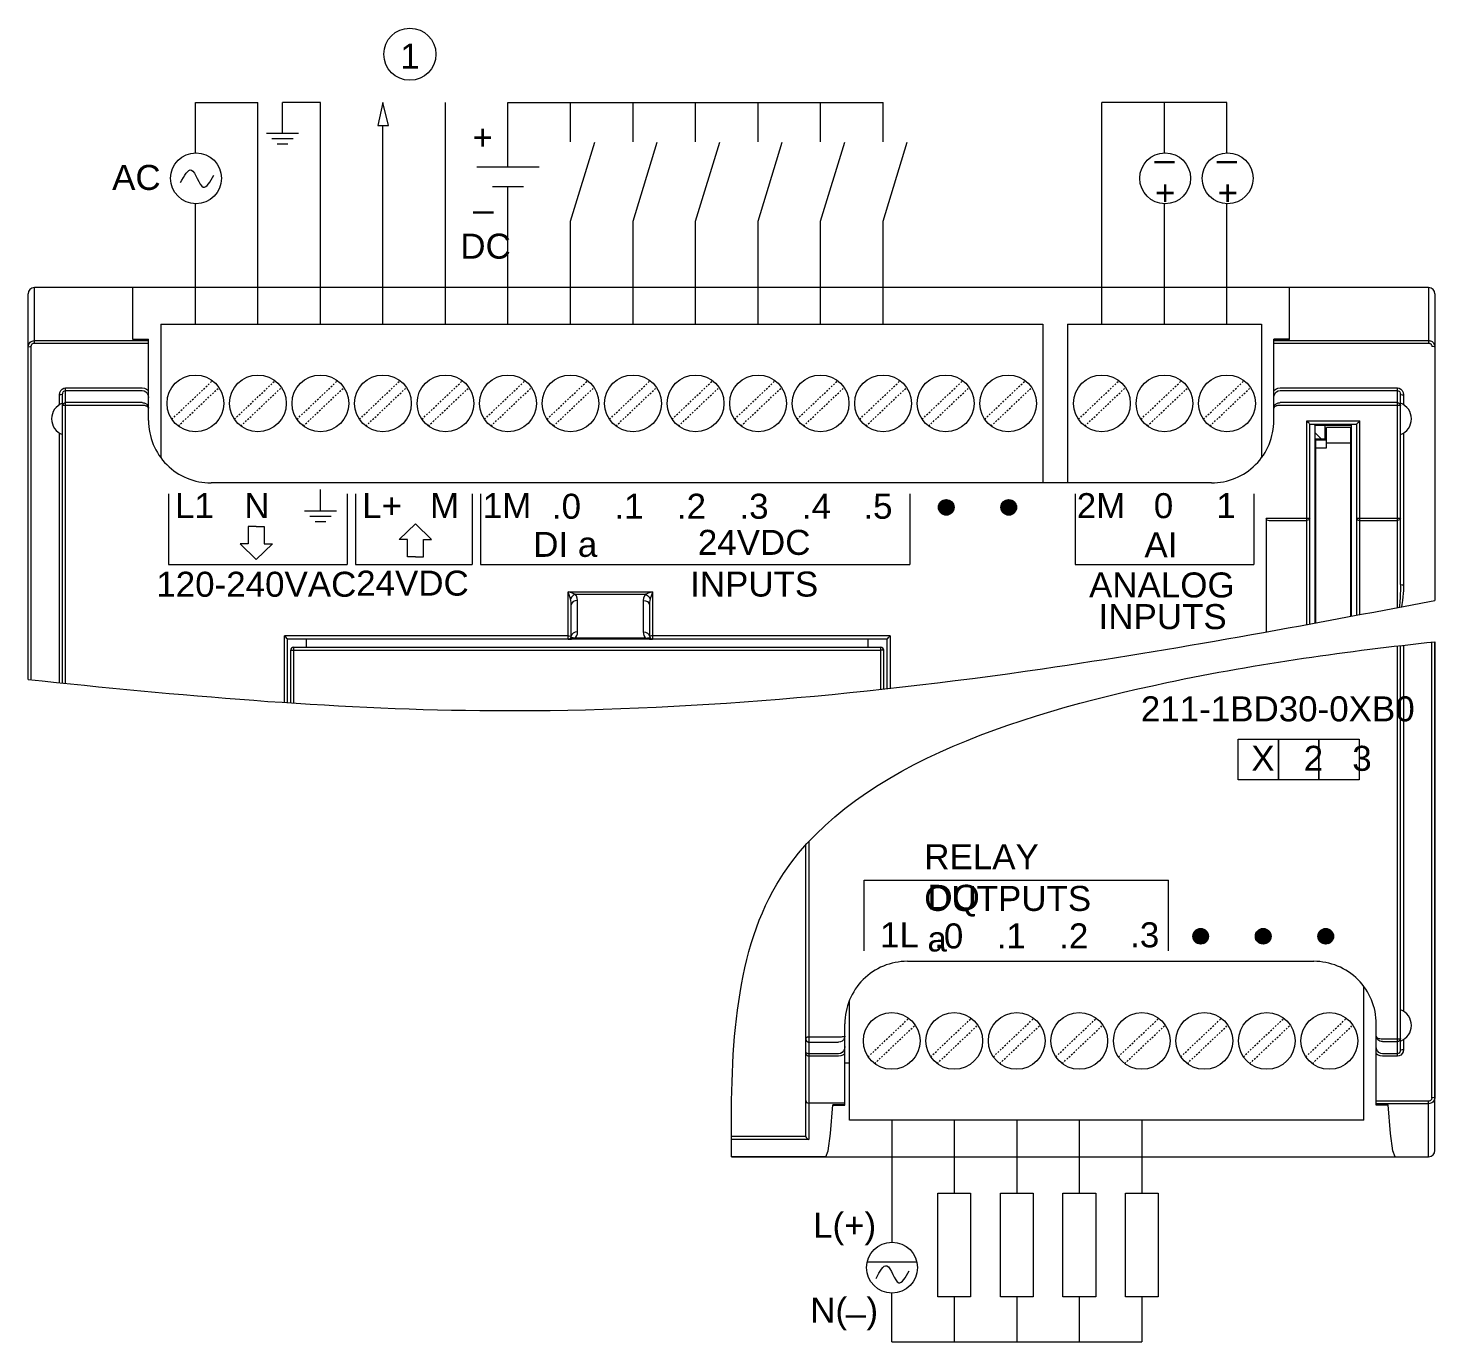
# Model space of a CAD drawing. Header units: inches. Extents: x 57 to 2760, y -193 to 2149.
# Drawn here: x 666.3 to 756.3, y 1658 to 1742.1 of the extents above; entities that cross this region are included whole.
import ezdxf

# ---------------------------------------------------------------- set-up
doc = ezdxf.new("R2010")
doc.units = ezdxf.units.IN
doc.header["$MEASUREMENT"] = 0
doc.linetypes.add('DOT', pattern=[0.2, 0.1, -0.1])
doc.layers.add('Wiring', color=7, linetype='Continuous')
doc.styles.get("Standard").update_dxf_attribs({"font": 'arial.ttf'})

msp = doc.modelspace()

# ---------------------------------------------------------------- linework, layer by layer
at = {"color": 7, "linetype": 'Continuous', "lineweight": 0}
for p, q in [((666.73335, 1721.90873), (666.73335, 1725.46341)), ((755.93335, 1725.46341), (666.73335, 1725.46341)), ((673.03335, 1722.13984), (673.03335, 1725.46341)), ((747.03335, 1722.13984), (747.03335, 1725.46341)), ((755.93335, 1725.46341), (755.93335, 1721.90873)), ((666.33335, 1700.39447), (666.33335, 1725.06341)), ((756.33335, 1725.06341), (756.33335, 1705.45298)), ((674.82335, 1723.11341), (674.82335, 1714.57681)), ((674.82335, 1723.11341), (731.24335, 1723.11341)), ((731.24335, 1723.11341), (731.24335, 1712.96341)), ((732.82335, 1723.11341), (732.82335, 1712.96341)), ((732.82335, 1723.11341), (745.24335, 1723.11341)), ((745.24335, 1723.11341), (745.24335, 1714.57681)), ((666.73335, 1722.06846), (674.03335, 1722.06846)), ((666.73335, 1721.90873), (674.03335, 1721.90873)), ((673.03335, 1722.16642), (674.03335, 1722.16642)), ((674.03335, 1722.13984), (673.03335, 1722.13984)), ((674.03335, 1716.96341), (674.03335, 1722.16642)), ((746.03335, 1716.96341), (746.03335, 1722.16642)), ((747.03335, 1722.16642), (746.03335, 1722.16642)), ((747.03335, 1722.13984), (746.03335, 1722.13984)), ((746.03335, 1722.06846), (755.93335, 1722.06846)), ((746.03335, 1721.90873), (755.93335, 1721.90873)), ((666.53335, 1700.37346), (666.53335, 1721.69163)), ((668.73335, 1700.14534), (668.73335, 1719.03739)), ((668.73335, 1719.03739), (673.63335, 1719.03739)), ((746.43335, 1719.03739), (753.93335, 1719.03739)), ((753.93335, 1704.99444), (753.93335, 1719.03739)), ((668.33335, 1717.96145), (668.33335, 1718.60592)), ((668.53335, 1700.16582), (668.53335, 1718.63608)), ((668.73335, 1718.87481), (673.63335, 1718.87481)), ((746.43335, 1718.87481), (753.93335, 1718.87481)), ((754.13335, 1706.46805), (754.13335, 1718.63608)), ((754.33335, 1718.60592), (754.33335, 1717.96145)), ((673.63335, 1718.09909), (668.73335, 1718.09909)), ((673.63335, 1717.92625), (668.73335, 1717.92625)), ((753.93335, 1718.09909), (746.43335, 1718.09909)), ((753.93335, 1717.92625), (746.43335, 1717.92816)), ((748.13335, 1716.93328), (751.53335, 1716.93328)), ((748.13335, 1703.90682), (748.13335, 1716.93328)), ((748.33335, 1710.88272), (748.33335, 1716.7144)), ((748.33335, 1716.71341), (751.33335, 1716.71341)), ((748.33335, 1716.71341), (751.33335, 1716.71341)), ((748.68335, 1716.66341), (748.63335, 1716.71341)), ((748.68335, 1716.66341), (750.98335, 1716.66341)), ((748.68335, 1704.00829), (748.68335, 1716.66341)), ((749.28335, 1716.66341), (749.28335, 1715.76341)), ((750.95835, 1716.51341), (749.40835, 1716.51341)), ((749.40835, 1715.21341), (749.40835, 1716.51341)), ((750.95835, 1704.43209), (750.95835, 1716.51341)), ((750.98335, 1716.66341), (751.03335, 1716.71341)), ((750.98335, 1716.66341), (750.98335, 1704.43678)), ((751.33335, 1704.50252), (751.33335, 1716.7144)), ((751.53335, 1704.54013), (751.53335, 1716.93328)), ((668.33335, 1700.18636), (668.33335, 1716.16538)), ((749.08335, 1715.76341), (748.68335, 1716.16341)), ((749.28335, 1715.76341), (748.68335, 1715.76341)), ((748.70835, 1715.71341), (749.40835, 1715.71341)), ((748.70835, 1715.71341), (749.40835, 1715.71341)), ((748.70835, 1704.01292), (748.70835, 1715.71341)), ((750.95835, 1715.51341), (749.40835, 1715.51341)), ((754.33335, 1716.16538), (754.33335, 1706.45005)), ((748.70835, 1715.21341), (749.40835, 1715.21341)), ((742.03335, 1712.96341), (678.03338, 1712.96341)), ((685.02985, 1711.17386), (685.02985, 1712.53886)), ((724.57343, 1711.40726), (725.06634, 1711.90017)), ((724.57917, 1711.3666), (725.10701, 1711.89444)), ((724.58496, 1711.46519), (725.00842, 1711.88865)), ((724.58687, 1711.32789), (725.14571, 1711.88674)), ((724.59457, 1711.28919), (725.18442, 1711.87904)), ((724.59648, 1711.52312), (724.95049, 1711.87713)), ((724.60227, 1711.25048), (725.22312, 1711.87134)), ((724.608, 1711.58104), (724.89256, 1711.8656)), ((724.60997, 1711.21178), (725.26183, 1711.86364)), ((724.62805, 1711.18346), (725.29014, 1711.84555)), ((724.64664, 1711.15564), (725.31796, 1711.82696)), ((724.66523, 1711.12783), (725.34578, 1711.80838)), ((728.57343, 1711.40726), (729.06634, 1711.90017)), ((728.57917, 1711.3666), (729.10701, 1711.89444)), ((728.58496, 1711.46519), (729.00842, 1711.88865)), ((728.58687, 1711.32789), (729.14571, 1711.88674)), ((728.59457, 1711.28919), (729.18442, 1711.87904)), ((728.59648, 1711.52312), (728.95049, 1711.87713)), ((728.60227, 1711.25048), (729.22312, 1711.87134)), ((728.608, 1711.58104), (728.89256, 1711.8656)), ((728.60997, 1711.21178), (729.26183, 1711.86364)), ((728.62805, 1711.18346), (729.29014, 1711.84555)), ((728.64664, 1711.15564), (729.31796, 1711.82696)), ((728.66523, 1711.12783), (729.34578, 1711.80838)), ((684.0061, 1711.17386), (686.0536, 1711.17386)), ((724.68382, 1711.10001), (725.3736, 1711.78979)), ((724.68497, 1711.70442), (724.76919, 1711.78863)), ((724.7024, 1711.07219), (725.40141, 1711.7712)), ((724.72212, 1711.04551), (725.4281, 1711.75148)), ((724.74994, 1711.02692), (725.44668, 1711.72367)), ((724.77776, 1711.00834), (725.46527, 1711.69585)), ((724.80557, 1710.98975), (725.48386, 1711.66803)), ((724.83339, 1710.97116), (725.50244, 1711.64021)), ((724.86121, 1710.95258), (725.52103, 1711.6124)), ((724.8922, 1710.93716), (725.53644, 1711.58141)), ((724.93091, 1710.92946), (725.54414, 1711.5427)), ((724.96961, 1710.92177), (725.55184, 1711.504)), ((725.00832, 1710.91407), (725.55954, 1711.46529)), ((725.04702, 1710.90637), (725.56724, 1711.42659)), ((725.09241, 1710.90536), (725.56825, 1711.38119)), ((725.15034, 1710.91688), (725.55673, 1711.32327)), ((725.20827, 1710.9284), (725.5452, 1711.26534)), ((725.26986, 1710.94359), (725.53002, 1711.20375)), ((725.4097, 1711.03703), (725.43657, 1711.0639)), ((728.68382, 1711.10001), (729.3736, 1711.78979)), ((728.68497, 1711.70442), (728.76919, 1711.78863)), ((728.7024, 1711.07219), (729.40141, 1711.7712)), ((728.72212, 1711.04551), (729.4281, 1711.75148)), ((728.74994, 1711.02692), (729.44668, 1711.72367)), ((728.77776, 1711.00834), (729.46527, 1711.69585)), ((728.80557, 1710.98975), (729.48386, 1711.66803)), ((728.83339, 1710.97116), (729.50244, 1711.64021)), ((728.86121, 1710.95258), (729.52103, 1711.6124)), ((728.8922, 1710.93716), (729.53644, 1711.58141)), ((728.93091, 1710.92946), (729.54414, 1711.5427)), ((728.96961, 1710.92177), (729.55184, 1711.504)), ((729.00832, 1710.91407), (729.55954, 1711.46529)), ((729.04702, 1710.90637), (729.56724, 1711.42659)), ((729.09241, 1710.90536), (729.56825, 1711.38119)), ((729.15034, 1710.91688), (729.55673, 1711.32327)), ((729.20827, 1710.9284), (729.5452, 1711.26534)), ((729.26986, 1710.94359), (729.53002, 1711.20375)), ((729.4097, 1711.03703), (729.43657, 1711.0639)), ((684.34735, 1710.83261), (685.71235, 1710.83261)), ((684.6886, 1710.49136), (685.3711, 1710.49136)), ((745.53335, 1710.69462), (745.53335, 1703.43308)), ((745.72649, 1710.70742), (748.12649, 1710.70742)), ((745.72649, 1710.56844), (748.12649, 1710.56844)), ((748.33335, 1703.94367), (748.33335, 1710.88272)), ((751.53335, 1710.70742), (753.93335, 1710.70742)), ((751.53335, 1710.56844), (753.93335, 1710.56844)), ((700.88335, 1702.96341), (700.88335, 1705.99974)), ((700.98962, 1705.67959), (700.88335, 1705.99974)), ((701.03191, 1705.94986), (700.88335, 1705.99974)), ((700.88335, 1705.99974), (706.28335, 1705.99974)), ((701.03163, 1705.55131), (700.98962, 1705.67959)), ((701.15122, 1705.90908), (701.03191, 1705.94986)), ((701.24859, 1705.87519), (701.15122, 1705.90908)), ((701.32818, 1705.84691), (701.24859, 1705.87519)), ((701.32818, 1705.84691), (705.83852, 1705.84691)), ((705.91521, 1705.87417), (705.83852, 1705.84691)), ((706.01114, 1705.90758), (705.91521, 1705.87417)), ((706.13217, 1705.94898), (706.01114, 1705.90758)), ((706.28335, 1705.99974), (706.13217, 1705.94898)), ((706.21162, 1705.7842), (706.13507, 1705.55131)), ((706.28335, 1705.99974), (706.21162, 1705.7842)), ((706.28335, 1705.99974), (706.28335, 1702.96341)), ((701.08335, 1703.16341), (701.08335, 1705.17744)), ((701.48335, 1703.43935), (701.48335, 1705.45337)), ((705.68335, 1705.45337), (705.68335, 1703.43935)), ((706.08335, 1705.17744), (706.08335, 1703.16341)), ((682.73335, 1698.92107), (682.73335, 1703.17693)), ((700.88335, 1703.17693), (682.73335, 1703.17693)), ((682.93335, 1698.90764), (682.93335, 1702.96387)), ((682.93335, 1698.90764), (682.93335, 1702.96387)), ((721.28335, 1702.96341), (682.93335, 1702.96341)), ((684.13335, 1702.46341), (684.13335, 1702.96341)), ((706.28335, 1702.96341), (700.88335, 1702.96341)), ((701.10148, 1703.06559), (701.02815, 1703.02545)), ((701.09633, 1702.97644), (701.15854, 1702.98569)), ((705.84896, 1703.02545), (701.31773, 1703.02545)), ((706.06522, 1703.06559), (706.13856, 1703.02545)), ((706.17803, 1702.96652), (706.28335, 1702.96341)), ((721.48335, 1703.17693), (706.28335, 1703.17693)), ((720.08335, 1702.46341), (720.08335, 1702.96341)), ((721.28335, 1699.80425), (721.28335, 1702.96387)), ((721.48335, 1703.17693), (721.48335, 1699.8264)), ((756.33335, 1702.80972), (756.33335, 1673.66918)), ((756.33335, 1670.26413), (756.33335, 1702.80972)), ((683.13335, 1698.89436), (683.13335, 1702.26341)), ((683.33335, 1698.88123), (683.33335, 1702.46341)), ((683.33335, 1702.46341), (720.88335, 1702.46341)), ((683.33335, 1702.46341), (720.88335, 1702.46341)), ((683.33335, 1702.2765), (720.88335, 1702.2765)), ((720.88335, 1699.76041), (720.88335, 1702.46341)), ((721.08335, 1699.78226), (721.08335, 1702.26341)), ((753.93335, 1676.29015), (753.93335, 1702.53826)), ((754.13335, 1676.69147), (754.13335, 1702.56169)), ((754.33335, 1702.58495), (754.33335, 1679.16216)), ((756.13335, 1673.63591), (756.13335, 1702.78784)), ((716.08335, 1671.19782), (716.08335, 1689.8132)), ((716.28335, 1690.03226), (716.28335, 1670.96984)), ((740.85129, 1683.97127), (741.3442, 1684.46418)), ((740.85703, 1683.9306), (741.38487, 1684.45844)), ((740.86281, 1684.02919), (741.28627, 1684.45265)), ((740.86472, 1683.8919), (741.42357, 1684.45074)), ((740.87242, 1683.85319), (741.46228, 1684.44304)), ((740.87433, 1684.08712), (741.22835, 1684.44113)), ((740.88012, 1683.81449), (741.50098, 1684.43534)), ((740.88586, 1684.14505), (741.17042, 1684.42961)), ((740.88782, 1683.77578), (741.53969, 1684.42764)), ((740.90591, 1683.74747), (741.568, 1684.40956)), ((740.9245, 1683.71965), (741.59582, 1684.39097)), ((740.94308, 1683.69183), (741.62363, 1684.37238)), ((740.96167, 1683.66401), (741.65145, 1684.3538)), ((740.96283, 1684.26842), (741.04705, 1684.35264)), ((740.98026, 1683.6362), (741.67927, 1684.33521)), ((740.99998, 1683.60952), (741.70595, 1684.31549)), ((741.0278, 1683.59093), (741.72454, 1684.28767)), ((741.05561, 1683.57234), (741.74312, 1684.25985)), ((741.08343, 1683.55375), (741.76171, 1684.23204)), ((741.11125, 1683.53517), (741.7803, 1684.20422)), ((741.13906, 1683.51658), (741.79889, 1684.1764)), ((741.17006, 1683.50117), (741.8143, 1684.14541)), ((741.20876, 1683.49347), (741.822, 1684.10671)), ((741.24747, 1683.48577), (741.8297, 1684.068)), ((741.28617, 1683.47807), (741.83739, 1684.0293)), ((741.32488, 1683.47037), (741.84509, 1683.99059)), ((741.37027, 1683.46936), (741.8461, 1683.9452)), ((744.85129, 1683.97127), (745.3442, 1684.46418)), ((744.85703, 1683.9306), (745.38487, 1684.45844)), ((744.86281, 1684.02919), (745.28627, 1684.45265)), ((744.86472, 1683.8919), (745.42357, 1684.45074)), ((744.87242, 1683.85319), (745.46228, 1684.44304)), ((744.87433, 1684.08712), (745.22835, 1684.44113)), ((744.88012, 1683.81449), (745.50098, 1684.43534)), ((744.88586, 1684.14505), (745.17042, 1684.42961)), ((744.88782, 1683.77578), (745.53969, 1684.42764)), ((744.90591, 1683.74747), (745.568, 1684.40956)), ((744.9245, 1683.71965), (745.59582, 1684.39097)), ((744.94308, 1683.69183), (745.62363, 1684.37238)), ((744.96167, 1683.66401), (745.65145, 1684.3538)), ((744.96283, 1684.26842), (745.04705, 1684.35264)), ((744.98026, 1683.6362), (745.67927, 1684.33521)), ((744.99998, 1683.60952), (745.70595, 1684.31549)), ((745.0278, 1683.59093), (745.72454, 1684.28767)), ((745.05561, 1683.57234), (745.74312, 1684.25985)), ((745.08343, 1683.55375), (745.76171, 1684.23204)), ((745.11125, 1683.53517), (745.7803, 1684.20422)), ((745.13906, 1683.51658), (745.79889, 1684.1764)), ((745.17006, 1683.50117), (745.8143, 1684.14541)), ((745.20876, 1683.49347), (745.822, 1684.10671)), ((745.24747, 1683.48577), (745.8297, 1684.068)), ((745.28617, 1683.47807), (745.83739, 1684.0293)), ((745.32488, 1683.47037), (745.84509, 1683.99059)), ((745.37027, 1683.46936), (745.8461, 1683.9452)), ((748.85129, 1683.97127), (749.3442, 1684.46418)), ((748.85703, 1683.9306), (749.38487, 1684.45844)), ((748.86281, 1684.02919), (749.28627, 1684.45265)), ((748.86472, 1683.8919), (749.42357, 1684.45074)), ((748.87242, 1683.85319), (749.46228, 1684.44304)), ((748.87433, 1684.08712), (749.22835, 1684.44113)), ((748.88012, 1683.81449), (749.50098, 1684.43534)), ((748.88586, 1684.14505), (749.17042, 1684.42961)), ((748.88782, 1683.77578), (749.53969, 1684.42764)), ((748.90591, 1683.74747), (749.568, 1684.40956)), ((748.9245, 1683.71965), (749.59582, 1684.39097)), ((748.94308, 1683.69183), (749.62363, 1684.37238)), ((748.96167, 1683.66401), (749.65145, 1684.3538)), ((748.96283, 1684.26842), (749.04705, 1684.35264)), ((748.98026, 1683.6362), (749.67927, 1684.33521)), ((748.99998, 1683.60952), (749.70595, 1684.31549)), ((749.0278, 1683.59093), (749.72454, 1684.28767)), ((749.05561, 1683.57234), (749.74312, 1684.25985)), ((749.08343, 1683.55375), (749.76171, 1684.23204)), ((749.11125, 1683.53517), (749.7803, 1684.20422)), ((749.13906, 1683.51658), (749.79889, 1684.1764)), ((749.17006, 1683.50117), (749.8143, 1684.14541)), ((749.20876, 1683.49347), (749.822, 1684.10671)), ((749.24747, 1683.48577), (749.8297, 1684.068)), ((749.28617, 1683.47807), (749.83739, 1684.0293)), ((749.32488, 1683.47037), (749.84509, 1683.99059)), ((749.37027, 1683.46936), (749.8461, 1683.9452)), ((741.42819, 1683.48088), (741.83458, 1683.88727)), ((741.48612, 1683.49241), (741.82306, 1683.82935)), ((741.54771, 1683.50759), (741.80787, 1683.76775)), ((741.68756, 1683.60104), (741.71443, 1683.62791)), ((745.42819, 1683.48088), (745.83458, 1683.88727)), ((745.48612, 1683.49241), (745.82306, 1683.82935)), ((745.54771, 1683.50759), (745.80787, 1683.76775)), ((745.68756, 1683.60104), (745.71443, 1683.62791)), ((749.42819, 1683.48088), (749.83458, 1683.88727)), ((749.48612, 1683.49241), (749.82306, 1683.82935)), ((749.54771, 1683.50759), (749.80787, 1683.76775)), ((749.68756, 1683.60104), (749.71443, 1683.62791)), ((722.58335, 1682.36413), (748.58332, 1682.36413)), ((751.79335, 1672.21413), (751.79335, 1680.75074)), ((718.88335, 1672.21413), (718.88335, 1679.884)), ((718.58335, 1677.57913), (718.58335, 1678.36413)), ((718.58335, 1673.16112), (718.58335, 1678.36413)), ((752.58335, 1673.16112), (752.58335, 1678.36413)), ((716.28335, 1677.53858), (718.18335, 1677.53858)), ((716.28335, 1677.19276), (718.18335, 1677.19276)), ((752.98335, 1677.40129), (753.93335, 1677.40129)), ((752.98335, 1677.22845), (753.93335, 1677.22845)), ((754.33335, 1677.3661), (754.33335, 1676.72162)), ((718.18326, 1676.45273), (716.28335, 1676.45273)), ((718.18335, 1676.29015), (716.28335, 1676.29015)), ((718.58335, 1675.86413), (718.88335, 1675.86413)), ((753.93335, 1676.45273), (752.98335, 1676.45273)), ((753.93335, 1676.29015), (752.98335, 1676.29015)), ((718.58335, 1673.29232), (716.28335, 1673.29232)), ((717.66802, 1671.34586), (717.81492, 1673.18771)), ((717.81135, 1673.16112), (718.58335, 1673.16112)), ((718.58335, 1673.18771), (717.81492, 1673.18771)), ((755.93335, 1673.41881), (752.58335, 1673.41881)), ((755.93333, 1673.25908), (752.58335, 1673.25908)), ((753.35177, 1673.18771), (752.58335, 1673.18771)), ((753.35535, 1673.16112), (752.58335, 1673.16112)), ((753.49868, 1671.34586), (753.35177, 1673.18771)), ((755.93335, 1669.86413), (755.93335, 1673.41881)), ((751.79335, 1672.21413), (718.88335, 1672.21413)), ((716.08559, 1671.16762), (711.33074, 1671.16762)), ((716.28335, 1670.96984), (711.3319, 1670.96984)), ((717.36865, 1669.86413), (711.34268, 1669.86413)), ((711.34268, 1669.86413), (755.93335, 1669.86413))]:
    msp.add_line(p, q, dxfattribs=at)
at = {"linetype": 'DOT', "lineweight": 0}
for p, q in [((675.52749, 1717.04019), (678.12658, 1719.50223)), ((675.94012, 1716.6046), (678.5392, 1719.06664)), ((679.52749, 1717.04019), (682.12658, 1719.50223)), ((679.94012, 1716.6046), (682.5392, 1719.06664)), ((683.52749, 1717.04019), (686.12658, 1719.50223)), ((683.94012, 1716.6046), (686.5392, 1719.06664)), ((687.52749, 1717.04019), (690.12658, 1719.50223)), ((687.94012, 1716.6046), (690.5392, 1719.06664)), ((691.52749, 1717.04019), (694.12658, 1719.50223)), ((691.94012, 1716.6046), (694.5392, 1719.06664)), ((695.52749, 1717.04019), (698.12658, 1719.50223)), ((695.94012, 1716.6046), (698.5392, 1719.06664)), ((699.52749, 1717.04019), (702.12658, 1719.50223)), ((699.94012, 1716.6046), (702.5392, 1719.06664)), ((703.52749, 1717.04019), (706.12658, 1719.50223)), ((703.94012, 1716.6046), (706.5392, 1719.06664)), ((707.52749, 1717.04019), (710.12658, 1719.50223)), ((707.94012, 1716.6046), (710.5392, 1719.06664)), ((711.52749, 1717.04019), (714.12658, 1719.50223)), ((711.94012, 1716.6046), (714.5392, 1719.06664)), ((715.52749, 1717.04019), (718.12658, 1719.50223)), ((715.94012, 1716.6046), (718.5392, 1719.06664)), ((719.52749, 1717.04019), (722.12658, 1719.50223)), ((719.94012, 1716.6046), (722.5392, 1719.06664)), ((723.52749, 1717.04019), (726.12658, 1719.50223)), ((723.94012, 1716.6046), (726.5392, 1719.06664)), ((727.52749, 1717.04019), (730.12658, 1719.50223)), ((727.94012, 1716.6046), (730.5392, 1719.06664)), ((733.52749, 1717.04019), (736.12658, 1719.50223)), ((733.94012, 1716.6046), (736.5392, 1719.06664)), ((737.52749, 1717.04019), (740.12658, 1719.50223)), ((737.94012, 1716.6046), (740.5392, 1719.06664)), ((741.52749, 1717.04019), (744.12658, 1719.50223)), ((741.94012, 1716.6046), (744.5392, 1719.06664)), ((720.07749, 1676.2609), (722.67658, 1678.72295)), ((724.07749, 1676.2609), (726.67658, 1678.72295)), ((728.07749, 1676.2609), (730.67658, 1678.72295)), ((732.07749, 1676.2609), (734.67658, 1678.72295)), ((736.07749, 1676.2609), (738.67658, 1678.72295)), ((740.07749, 1676.2609), (742.67658, 1678.72295)), ((744.07749, 1676.2609), (746.67658, 1678.72295)), ((748.07749, 1676.2609), (750.67658, 1678.72295)), ((720.49012, 1675.82531), (723.0892, 1678.28736)), ((724.49012, 1675.82531), (727.0892, 1678.28736)), ((728.49012, 1675.82531), (731.0892, 1678.28736)), ((732.49012, 1675.82531), (735.0892, 1678.28736)), ((736.49012, 1675.82531), (739.0892, 1678.28736)), ((740.49012, 1675.82531), (743.0892, 1678.28736)), ((744.49012, 1675.82531), (747.0892, 1678.28736)), ((748.49012, 1675.82531), (751.0892, 1678.28736))]:
    msp.add_line(p, q, dxfattribs=at)
at = {"lineweight": 0}
for p, q in [((675.31835, 1712.25719), (675.31835, 1707.7436)), ((686.74835, 1712.25719), (686.74835, 1707.7436)), ((687.2736, 1712.25759), (687.2736, 1707.74401)), ((694.74835, 1712.25759), (694.74835, 1707.74401)), ((695.2736, 1712.25759), (695.2736, 1707.74401)), ((722.74835, 1712.25759), (722.74835, 1707.74401)), ((733.31835, 1712.25719), (733.31835, 1707.7436)), ((744.74835, 1712.25719), (744.74835, 1707.7436)), ((680.9295, 1710.18619), (680.41545, 1710.18619)), ((680.41545, 1710.18619), (680.41545, 1709.0678)), ((680.9295, 1710.18619), (681.44355, 1710.18619)), ((681.44355, 1710.18619), (681.44355, 1709.0678)), ((690.08106, 1709.35037), (691.10916, 1710.34785)), ((692.13727, 1709.35037), (691.10916, 1710.34785)), ((690.59512, 1709.35037), (690.08106, 1709.35037)), ((690.59512, 1708.23198), (690.59512, 1709.35037)), ((691.62321, 1708.23198), (691.62321, 1709.35037)), ((691.62321, 1709.35037), (692.13727, 1709.35037)), ((680.41545, 1709.0678), (679.9014, 1709.0678)), ((679.9014, 1709.0678), (680.9295, 1708.07032)), ((681.9576, 1709.0678), (680.9295, 1708.07032)), ((681.44355, 1709.0678), (681.9576, 1709.0678)), ((691.10917, 1708.23198), (690.59512, 1708.23198)), ((691.10916, 1708.23198), (691.62321, 1708.23198)), ((675.31835, 1707.7436), (686.74835, 1707.7436)), ((687.2736, 1707.74401), (694.74835, 1707.74401)), ((695.2736, 1707.74401), (722.74835, 1707.74401)), ((733.31835, 1707.7436), (744.74835, 1707.7436)), ((719.8236, 1687.55212), (739.29835, 1687.55212)), ((719.8236, 1683.03854), (719.8236, 1687.55212)), ((739.29835, 1683.03854), (739.29835, 1687.55212))]:
    msp.add_line(p, q, dxfattribs=at)
at = {"color": 7, "linetype": 'Continuous', "lineweight": 0}
for points in [[(666.33335, 1721.65837), (666.33787, 1721.71982), (666.35264, 1721.78419), (666.37887, 1721.84836), (666.41676, 1721.90901), (666.46554, 1721.96297), (666.52373, 1722.00764), (666.58944, 1722.041), (666.66023, 1722.06155), (666.73335, 1722.06846)], [(666.53335, 1721.69163), (666.53561, 1721.72416), (666.54299, 1721.75823), (666.5561, 1721.7922), (666.57504, 1721.82431), (666.59943, 1721.85288), (666.62853, 1721.87653), (666.66139, 1721.89419), (666.69678, 1721.90507), (666.73335, 1721.90873)], [(755.93335, 1722.06846), (755.97804, 1722.0659), (756.02132, 1722.05842), (756.06449, 1722.04579), (756.10816, 1722.02723), (756.15235, 1722.00153), (756.19653, 1721.96719), (756.23917, 1721.9227), (756.27735, 1721.86762), (756.3075, 1721.80338), (756.32676, 1721.73251), (756.33335, 1721.65837)], [(755.93335, 1721.90873), (755.9557, 1721.90737), (755.97734, 1721.90342), (755.99892, 1721.89673), (756.02076, 1721.8869), (756.04285, 1721.8733), (756.06494, 1721.85512), (756.08625, 1721.83157), (756.10534, 1721.80243), (756.12042, 1721.76842), (756.13005, 1721.7309), (756.13335, 1721.69163)], [(666.33335, 1721.65837), (666.36014, 1721.675), (666.43335, 1721.68717), (666.53335, 1721.69163)], [(756.33335, 1721.65837), (756.30655, 1721.675), (756.23335, 1721.68717), (756.13335, 1721.69163)], [(668.33335, 1718.60592), (668.35505, 1718.74607), (668.41607, 1718.86865), (668.50672, 1718.96141), (668.61545, 1719.01817), (668.73335, 1719.03739)], [(673.63335, 1719.03739), (673.77591, 1719.01885), (673.91145, 1718.96362), (674.03335, 1718.87256)], [(746.03335, 1718.87256), (746.15495, 1718.96346), (746.2901, 1719.01867), (746.43335, 1719.03739)], [(753.93335, 1719.03739), (754.05124, 1719.01817), (754.16004, 1718.96137), (754.25064, 1718.86862), (754.31167, 1718.746), (754.33335, 1718.60592)], [(668.53335, 1718.6361), (668.50655, 1718.62101), (668.43335, 1718.60997), (668.33335, 1718.60592)], [(668.53335, 1718.63607), (668.54418, 1718.71356), (668.57471, 1718.78143), (668.62008, 1718.83282), (668.6745, 1718.86423), (668.73335, 1718.87481)], [(673.63335, 1718.87481), (673.75082, 1718.85476), (673.85983, 1718.79489), (673.95051, 1718.69717), (674.01164, 1718.5679), (674.03335, 1718.42025)], [(746.03335, 1718.42025), (746.05506, 1718.56792), (746.1161, 1718.69704), (746.20681, 1718.79484), (746.31538, 1718.85458), (746.43335, 1718.87481)], [(753.93335, 1718.87481), (753.99221, 1718.86423), (754.04665, 1718.83279), (754.092, 1718.78141), (754.12253, 1718.71351), (754.13335, 1718.63607)], [(754.13335, 1718.6361), (754.16014, 1718.62101), (754.23335, 1718.60997), (754.33335, 1718.60592)], [(668.53335, 1717.90591), (668.54857, 1717.97984), (668.59193, 1718.04251), (668.65681, 1718.08439), (668.73335, 1718.09909)], [(668.73335, 1717.92625), (668.65656, 1717.92469), (668.5913, 1717.92023), (668.54821, 1717.9136), (668.53335, 1717.90591)], [(673.63336, 1718.09909), (673.70029, 1718.09415), (673.75894, 1718.08136), (673.80923, 1718.06337), (673.85203, 1718.04204), (673.88866, 1718.01837), (673.92039, 1717.99265), (673.9484, 1717.96448), (673.97315, 1717.93342), (673.99416, 1717.89979), (674.01091, 1717.86422), (674.02308, 1717.82737), (674.03059, 1717.78952), (674.03335, 1717.74836)], [(674.03335, 1717.74839), (674.03059, 1717.76925), (674.02308, 1717.78844), (674.01091, 1717.80712), (673.99417, 1717.82515), (673.97317, 1717.84221), (673.94842, 1717.85796), (673.92041, 1717.87224), (673.88868, 1717.88529), (673.85207, 1717.8973), (673.80928, 1717.90812), (673.75901, 1717.91724), (673.70037, 1717.92373), (673.63346, 1717.92625)], [(746.03335, 1717.74836), (746.03609, 1717.78939), (746.0442, 1717.82954), (746.05746, 1717.86832), (746.07556, 1717.9052), (746.09812, 1717.93973), (746.12472, 1717.9715), (746.155, 1718.00026), (746.18867, 1718.02583), (746.22523, 1718.04789), (746.26405, 1718.06613), (746.30444, 1718.08038), (746.34583, 1718.09059), (746.38848, 1718.09688), (746.43335, 1718.09909)], [(746.43335, 1717.92625), (746.38849, 1717.92513), (746.34583, 1717.92194), (746.30444, 1717.91676), (746.26406, 1717.90953), (746.22523, 1717.90027), (746.18867, 1717.88909), (746.155, 1717.87611), (746.12472, 1717.86153), (746.09812, 1717.84542), (746.07556, 1717.82791), (746.05746, 1717.8092), (746.0442, 1717.78954), (746.03609, 1717.76918), (746.03335, 1717.74839)], [(753.93335, 1718.09909), (754.00892, 1718.08477), (754.07384, 1718.0434), (754.11802, 1717.98008), (754.13335, 1717.90591)], [(754.13335, 1717.90591), (754.11802, 1717.91372), (754.07384, 1717.92038), (754.00892, 1717.92474), (753.93335, 1717.92625)], [(748.33335, 1716.7144), (748.31853, 1716.73663), (748.28341, 1716.7772), (748.23724, 1716.82699), (748.18562, 1716.88056), (748.13335, 1716.93328)], [(751.33335, 1716.7144), (751.34817, 1716.73663), (751.38328, 1716.7772), (751.42946, 1716.82699), (751.48107, 1716.88056), (751.53335, 1716.93328)], [(745.52649, 1710.69054), (745.53044, 1710.69386), (745.54382, 1710.69738), (745.56888, 1710.70089), (745.60746, 1710.7041), (745.66045, 1710.7067), (745.72649, 1710.70742)], [(745.52649, 1710.69054), (745.54128, 1710.64447), (745.58437, 1710.60464), (745.64956, 1710.57784), (745.72649, 1710.56844)], [(748.12649, 1710.70742), (748.16604, 1710.70704), (748.20789, 1710.70598), (748.24956, 1710.70393), (748.28716, 1710.70066), (748.31523, 1710.69616), (748.32649, 1710.69054)], [(748.32649, 1710.69054), (748.31171, 1710.64447), (748.26862, 1710.60464), (748.20343, 1710.57784), (748.12649, 1710.56844)], [(751.33335, 1710.69054), (751.3373, 1710.69386), (751.35067, 1710.69738), (751.37573, 1710.70089), (751.41431, 1710.7041), (751.46731, 1710.7067), (751.53335, 1710.70742)], [(751.33335, 1710.69054), (751.34813, 1710.64447), (751.39122, 1710.60464), (751.45641, 1710.57784), (751.53335, 1710.56844)], [(753.93335, 1710.70742), (753.9729, 1710.70704), (754.01475, 1710.70598), (754.05642, 1710.70393), (754.09401, 1710.70066), (754.12208, 1710.69616), (754.13335, 1710.69054)], [(754.13335, 1710.69054), (754.11856, 1710.64447), (754.07548, 1710.60464), (754.01028, 1710.57784), (753.93335, 1710.56844)], [(754.13335, 1706.46805), (754.13165, 1706.28435), (754.1264, 1706.08372), (754.11738, 1705.86549), (754.10438, 1705.62822), (754.0871, 1705.36956), (754.06578, 1705.09322), (754.05939, 1705.01843)], [(754.13335, 1706.46805), (754.16014, 1706.45905), (754.23335, 1706.45246), (754.33335, 1706.45005)], [(754.33335, 1706.45005), (754.33043, 1706.27581), (754.3214, 1706.08786), (754.30593, 1705.88585), (754.28367, 1705.66894), (754.25412, 1705.43506), (754.21718, 1705.18477), (754.19385, 1705.04403)], [(701.32818, 1705.84691), (701.20874, 1705.77046), (701.10528, 1705.66733), (701.03163, 1705.55131)], [(701.08335, 1705.17744), (701.07674, 1705.31955), (701.05884, 1705.44482), (701.03163, 1705.55131)], [(701.48335, 1705.45337), (701.46356, 1705.60282), (701.40982, 1705.73472), (701.32818, 1705.84691)], [(705.83852, 1705.84691), (705.75662, 1705.73434), (705.70286, 1705.60183), (705.68335, 1705.45337)], [(705.83852, 1705.84692), (705.95796, 1705.77046), (706.06142, 1705.66733), (706.13507, 1705.55131)], [(706.13507, 1705.55131), (706.10779, 1705.44449), (706.08986, 1705.31857), (706.08335, 1705.17745)], [(701.48335, 1705.45337), (701.33029, 1705.43237), (701.20052, 1705.37256), (701.1138, 1705.28304), (701.08335, 1705.17744)], [(705.68335, 1705.45337), (705.83642, 1705.43237), (705.96619, 1705.37255), (706.0529, 1705.28303), (706.08335, 1705.17744)], [(682.93335, 1702.96387), (682.91853, 1702.98374), (682.88341, 1703.0226), (682.83724, 1703.07129), (682.78562, 1703.12429), (682.73335, 1703.17693)], [(700.88335, 1703.17693), (700.95765, 1703.17596), (701.02279, 1703.1731), (701.06783, 1703.16863), (701.08335, 1703.16341)], [(700.88335, 1702.96341), (700.95852, 1702.96499), (701.02962, 1702.96945), (701.09633, 1702.97644)], [(701.48335, 1703.43935), (701.33028, 1703.41834), (701.20051, 1703.35853), (701.1138, 1703.26901), (701.08335, 1703.16341)], [(701.31773, 1703.02546), (701.20227, 1703.0656), (701.10148, 1703.06559)], [(701.15854, 1702.98569), (701.2162, 1702.99701), (701.26933, 1703.01029), (701.31774, 1703.02545)], [(701.31773, 1703.02545), (701.38384, 1703.10841), (701.43582, 1703.20529), (701.47047, 1703.31568), (701.48335, 1703.43935)], [(705.68335, 1703.43935), (705.69623, 1703.31568), (705.73088, 1703.20528), (705.78286, 1703.1084), (705.84896, 1703.02545)], [(705.68335, 1703.43935), (705.83642, 1703.41834), (705.96619, 1703.35853), (706.0529, 1703.26901), (706.08335, 1703.16341)], [(705.84896, 1703.02545), (705.91085, 1703.00662), (705.99161, 1702.98865)], [(705.84897, 1703.02545), (705.96443, 1703.06559), (706.06522, 1703.06559)], [(705.99161, 1702.98865), (706.08077, 1702.97516), (706.17803, 1702.96652)], [(706.28335, 1703.17693), (706.20905, 1703.17596), (706.14391, 1703.1731), (706.09887, 1703.16863), (706.08335, 1703.16341)], [(721.28335, 1702.96387), (721.29817, 1702.98374), (721.33328, 1703.0226), (721.37946, 1703.07129), (721.43107, 1703.12429), (721.48335, 1703.17693)], [(683.13335, 1702.26341), (683.15905, 1702.26983), (683.23237, 1702.27471), (683.33335, 1702.2765)], [(721.08335, 1702.26341), (721.05765, 1702.26983), (720.98433, 1702.27471), (720.88335, 1702.2765)], [(716.08335, 1677.42164), (716.0863, 1677.44163), (716.0942, 1677.4596), (716.10579, 1677.47544), (716.11998, 1677.48908), (716.136, 1677.5007), (716.15399, 1677.51082), (716.17389, 1677.5195), (716.19516, 1677.52659), (716.21719, 1677.53198), (716.23943, 1677.5357), (716.26139, 1677.53786), (716.28335, 1677.53858)], [(716.08335, 1677.42164), (716.0863, 1677.38249), (716.0942, 1677.34726), (716.10579, 1677.3163), (716.11999, 1677.2896), (716.136, 1677.26687), (716.154, 1677.24708), (716.17389, 1677.23008), (716.19516, 1677.21621), (716.21719, 1677.20565), (716.23943, 1677.19835), (716.26139, 1677.19414), (716.28335, 1677.19276)], [(718.58335, 1676.90719), (718.56165, 1676.75967), (718.50061, 1676.63053), (718.4099, 1676.53271), (718.30136, 1676.47297), (718.18326, 1676.45273)], [(718.18335, 1677.53858), (718.24192, 1677.53902), (718.3052, 1677.54051), (718.37082, 1677.5433), (718.43541, 1677.54763), (718.49453, 1677.55364), (718.54221, 1677.56122), (718.5729, 1677.56993), (718.58335, 1677.57913)], [(718.58335, 1677.57913), (718.56406, 1677.46059), (718.5075, 1677.35275), (718.41887, 1677.26684), (718.30724, 1677.21176), (718.18335, 1677.19276)], [(752.98341, 1677.22845), (752.88768, 1677.23863), (752.80768, 1677.26408), (752.74349, 1677.29849), (752.6936, 1677.33737), (752.65577, 1677.37788), (752.62776, 1677.41854), (752.60773, 1677.45857), (752.59423, 1677.49789), (752.58625, 1677.53701), (752.58335, 1677.57918)], [(752.58335, 1677.57916), (752.58625, 1677.55777), (752.59424, 1677.53793), (752.60774, 1677.518), (752.62778, 1677.49769), (752.65581, 1677.47707), (752.69366, 1677.45652), (752.74357, 1677.4368), (752.8078, 1677.41934), (752.88785, 1677.40643), (752.98362, 1677.40128)], [(752.98335, 1676.45273), (752.86588, 1676.47278), (752.75687, 1676.53265), (752.66619, 1676.63037), (752.60506, 1676.75964), (752.58335, 1676.90729)], [(753.93335, 1677.40129), (754.01013, 1677.40285), (754.0754, 1677.40732), (754.11848, 1677.41394), (754.13335, 1677.42164)], [(754.13335, 1677.42164), (754.11812, 1677.34771), (754.07477, 1677.28503), (754.00989, 1677.24316), (753.93335, 1677.22845)], [(754.33335, 1676.72162), (754.31165, 1676.58147), (754.25063, 1676.4589), (754.15998, 1676.36613), (754.05125, 1676.30937), (753.93335, 1676.29015)], [(754.13335, 1676.69145), (754.16015, 1676.70653), (754.23335, 1676.71758), (754.33335, 1676.72162)], [(716.28335, 1676.45273), (716.23051, 1676.45719), (716.1876, 1676.46807), (716.15574, 1676.48164), (716.1327, 1676.49574), (716.11556, 1676.51001), (716.10225, 1676.52508), (716.09225, 1676.54132), (716.08574, 1676.55901), (716.08335, 1676.57838)], [(716.28335, 1676.29015), (716.2305, 1676.3004), (716.1876, 1676.32529), (716.15574, 1676.35641), (716.1327, 1676.38875), (716.11556, 1676.42147), (716.10225, 1676.45603), (716.09225, 1676.49331), (716.08574, 1676.53391), (716.08335, 1676.57838)], [(718.58335, 1676.45499), (718.46181, 1676.36414), (718.32673, 1676.30891), (718.18335, 1676.29015)], [(752.98335, 1676.29015), (752.84079, 1676.30869), (752.70525, 1676.36392), (752.58335, 1676.45499)], [(754.13335, 1676.69147), (754.12252, 1676.61398), (754.09199, 1676.54611), (754.04661, 1676.49472), (753.9922, 1676.46331), (753.93335, 1676.45273)], [(716.08335, 1673.45229), (716.09617, 1673.39591), (716.13541, 1673.34462), (716.19975, 1673.30696), (716.28335, 1673.29232)], [(756.33335, 1673.66918), (756.32888, 1673.60804), (756.31421, 1673.54385), (756.2881, 1673.47971), (756.25028, 1673.41899), (756.20152, 1673.3649), (756.14329, 1673.32011), (756.07749, 1673.28663), (756.00658, 1673.26601), (755.93333, 1673.25908)], [(756.13335, 1673.63591), (756.13112, 1673.60356), (756.12378, 1673.56957), (756.11073, 1673.53562), (756.09182, 1673.50347), (756.06744, 1673.47483), (756.03832, 1673.45112), (756.00542, 1673.43339), (755.96995, 1673.42248), (755.93335, 1673.41881)], [(756.33335, 1673.66918), (756.30655, 1673.65255), (756.23335, 1673.64037), (756.13335, 1673.63591)], [(717.36865, 1669.86413), (717.51889, 1670.23525), (717.66802, 1671.34586)], [(753.79805, 1669.86413), (753.6478, 1670.23525), (753.49868, 1671.34586)], [(716.08559, 1671.16762), (716.08435, 1671.17765), (716.0836, 1671.18772), (716.08335, 1671.19782)], [(716.08559, 1671.16762), (716.11509, 1671.08582), (716.16422, 1671.0265), (716.22252, 1670.98825), (716.28335, 1670.96984)]]:
    msp.add_lwpolyline(points, dxfattribs=at)
at = {"lineweight": 0}
for points in [[(743.74838, 1696.5706), (746.33181, 1696.5706), (746.33181, 1693.96544), (743.74838, 1693.96544)], [(746.33181, 1696.5706), (748.91524, 1696.5706), (748.91524, 1693.96544), (746.33181, 1693.96544)], [(748.91524, 1696.5706), (751.49867, 1696.5706), (751.49867, 1693.96544), (748.91524, 1693.96544)]]:
    msp.add_lwpolyline(points, close=True, dxfattribs=at)
at = {"color": 7, "linetype": 'Continuous', "lineweight": 0}
for centre, radius in [((677.03335, 1718.05341), 1.815), ((681.03335, 1718.05341), 1.815), ((685.03335, 1718.05341), 1.815), ((689.03335, 1718.05341), 1.815), ((693.03335, 1718.05341), 1.815), ((697.03335, 1718.05341), 1.815), ((701.03335, 1718.05341), 1.815), ((705.03335, 1718.05341), 1.815), ((709.03335, 1718.05341), 1.815), ((713.03335, 1718.05341), 1.815), ((717.03335, 1718.05341), 1.815), ((721.03335, 1718.05341), 1.815), ((725.03335, 1718.05341), 1.815), ((729.03335, 1718.05341), 1.815), ((735.03335, 1718.05341), 1.815), ((739.03335, 1718.05341), 1.815), ((743.03335, 1718.05341), 1.815), ((725.07226, 1711.40135), 0.5), ((729.07226, 1711.40135), 0.5), ((741.35011, 1683.96535), 0.5), ((745.35011, 1683.96535), 0.5), ((749.35011, 1683.96535), 0.5), ((721.58335, 1677.27413), 1.815), ((725.58335, 1677.27413), 1.815), ((729.58335, 1677.27413), 1.815), ((733.58335, 1677.27413), 1.815), ((737.58335, 1677.27413), 1.815), ((741.58335, 1677.27413), 1.815), ((745.58335, 1677.27413), 1.815), ((749.58335, 1677.27413), 1.815)]:
    msp.add_circle(centre, radius, dxfattribs=at)
for centre, radius, start, end in [((666.73335, 1725.06341), 0.4, 90, 180), ((755.93335, 1725.06341), 0.4, 0, 90), ((668.89763, 1717.06341), 1.06429, 110.0159596, 249.9840404), ((753.76906, 1717.06341), 1.06429, 290.0159596, 69.9840404), ((678.03335, 1716.96341), 4, 179.999896, 270.0003844), ((742.03335, 1716.96341), 4, 269.9999932, 0.0005115), ((700.88335, 1703.16341), 0.2, 270, 0), ((706.28335, 1703.16341), 0.2, 180, 270), ((683.33335, 1702.26341), 0.2, 90, 180), ((683.33335, 1702.26341), 0.2, 90, 180), ((720.88335, 1702.26341), 0.2, 0, 90), ((722.58335, 1678.36413), 4, 89.9999932, 180.0005115), ((748.58335, 1678.36413), 4, 359.999896, 90.0003844), ((753.76906, 1678.26413), 1.06429, 290.0159596, 69.9840404), ((755.93335, 1670.26413), 0.4, 270, 0), ((755.93335, 1670.26413), 0.4, 270, 0)]:
    msp.add_arc(centre, radius, start, end, dxfattribs=at)
at = {"lineweight": 0}
for points, knots in [([(666.33335, 1700.39447), (675.95538, 1699.38255), (697.57577, 1697.42339), (727.81778, 1700.10324), (747.99482, 1703.85427), (756.33335, 1705.45298)], [6.41712436, 6.41712436, 6.41712436, 6.41712436, 35.39058073, 71.49208339, 96.96942642, 96.96942642, 96.96942642, 96.96942642]), ([(711.34268, 1669.86413), (711.26148, 1676.32293), (711.76578, 1692.51198), (735.92663, 1700.21788), (750.80309, 1702.2064), (756.33335, 1702.80972)], [2.14680393, 2.14680393, 2.14680393, 2.14680393, 19.98043624, 48.06554587, 65.18535135, 65.18535135, 65.18535135, 65.18535135])]:
    msp.add_open_spline(points, degree=3, knots=knots, dxfattribs=at)
at = {"layer": 'Wiring', "lineweight": 15}
for p, q in [((677.03335, 1737.30381), (681.03335, 1737.30381)), ((677.03335, 1734.07934), (677.03335, 1737.30381)), ((681.03335, 1723.11341), (681.03335, 1737.30381)), ((685.03335, 1737.30381), (682.59966, 1737.30381)), ((685.03335, 1723.11341), (685.03335, 1737.30381)), ((689.03335, 1737.30381), (688.70496, 1735.83293)), ((689.38525, 1735.83293), (689.03335, 1737.30381)), ((693.03335, 1729.5804), (693.03335, 1737.30381)), ((697.03335, 1737.30381), (721.03335, 1737.30381)), ((697.03335, 1733.18009), (697.03335, 1737.30381)), ((701.03335, 1734.77931), (701.03335, 1737.30381)), ((705.03335, 1734.77931), (705.03335, 1737.30381)), ((709.03335, 1734.77931), (709.03335, 1737.30381)), ((713.03335, 1734.77931), (713.03335, 1737.30381)), ((717.03335, 1734.77931), (717.03335, 1737.30381)), ((721.03335, 1734.77931), (721.03335, 1737.30381)), ((735.03335, 1723.11341), (735.03335, 1737.30381)), ((743.03335, 1737.30381), (735.03335, 1737.30381)), ((739.03335, 1734.07934), (739.03335, 1737.30381)), ((743.03335, 1734.07934), (743.03335, 1737.30381)), ((688.70496, 1735.83293), (689.38525, 1735.83293)), ((689.03335, 1723.11341), (689.03335, 1735.83293)), ((701.03335, 1729.71429), (702.57929, 1734.75746)), ((705.03335, 1729.71429), (706.57929, 1734.75746)), ((709.03335, 1729.71429), (710.57929, 1734.75746)), ((713.03335, 1729.71429), (714.57929, 1734.75746)), ((717.03335, 1729.71429), (718.57929, 1734.75746)), ((721.03335, 1729.71429), (722.57929, 1734.75746)), ((695.03335, 1733.18009), (699.03335, 1733.18009)), ((696.03335, 1731.92275), (698.03335, 1731.92275)), ((697.03335, 1723.11341), (697.03335, 1731.92275)), ((677.03335, 1723.11341), (677.03335, 1730.82366)), ((739.03335, 1723.11341), (739.03335, 1730.82366)), ((743.03335, 1723.11341), (743.03335, 1730.82366)), ((693.03335, 1723.11341), (693.03335, 1729.5804)), ((701.03335, 1723.11341), (701.03335, 1729.71429)), ((705.03335, 1723.11341), (705.03335, 1729.71429)), ((709.03335, 1723.11341), (709.03335, 1729.71429)), ((713.03335, 1723.11341), (713.03335, 1729.71429)), ((717.03335, 1723.11341), (717.03335, 1729.71429)), ((721.03335, 1723.11341), (721.03335, 1729.71429)), ((721.58335, 1672.21413), (721.58335, 1664.40097)), ((725.58335, 1672.21413), (725.58335, 1667.5278)), ((729.58335, 1672.21413), (729.58335, 1667.5278)), ((733.58335, 1672.21413), (733.58335, 1667.5278)), ((737.58335, 1672.21413), (737.58335, 1667.5278)), ((720.02089, 1663.14937), (723.18937, 1663.14937)), ((721.58335, 1658.02373), (721.58335, 1661.14446)), ((725.58335, 1660.90915), (725.58335, 1658.02373)), ((729.58335, 1660.90915), (729.58335, 1658.02373)), ((733.58335, 1660.90915), (733.58335, 1658.02373)), ((737.58335, 1660.90915), (737.58335, 1658.02373)), ((721.58335, 1658.02373), (737.58335, 1658.02373))]:
    msp.add_line(p, q, dxfattribs=at)
at = {"layer": 'Wiring', "color": 7, "lineweight": 15}
for p, q in [((682.59966, 1735.31804), (682.59966, 1737.30381)), ((683.62341, 1735.31804), (681.57591, 1735.31804)), ((683.28216, 1734.97679), (681.91716, 1734.97679)), ((682.94091, 1734.63554), (682.25841, 1734.63554))]:
    msp.add_line(p, q, dxfattribs=at)
at = {"layer": 'Wiring', "lineweight": 15}
for points in [[(724.53338, 1667.5278), (726.63331, 1667.5278), (726.63331, 1660.90915), (724.53338, 1660.90915)], [(728.53338, 1667.5278), (730.63331, 1667.5278), (730.63331, 1660.90915), (728.53338, 1660.90915)], [(732.53338, 1667.5278), (734.63331, 1667.5278), (734.63331, 1660.90915), (732.53338, 1660.90915)], [(736.53338, 1667.5278), (738.63331, 1667.5278), (738.63331, 1660.90915), (736.53338, 1660.90915)]]:
    msp.add_lwpolyline(points, close=True, dxfattribs=at)
msp.add_circle((690.75719, 1740.38675), 1.66853, dxfattribs=at)
at = {"layer": 'Wiring', "color": 7, "lineweight": 15}
for centre in [(677.0759, 1732.4515), (739.0759, 1732.4515), (743.0759, 1732.4515), (721.60513, 1662.77271)]:
    msp.add_circle(centre, 1.6284, dxfattribs=at)
at = {"layer": 'Wiring', "lineweight": 15}
for points in [[(676.08594, 1732.17262), (676.77618, 1732.97759), (677.53544, 1731.88513), (678.21049, 1732.65894)], [(720.58382, 1662.08655), (721.27406, 1662.89152), (722.03332, 1661.79906), (722.70837, 1662.57287)]]:
    msp.add_spline(points, degree=3, dxfattribs=at)

# ---------------------------------------------------------------- texts
at = {"lineweight": 0, "char_height": 1.6}
for s, insert, width, attachment_point in [('L1', (676.97381, 1712.31124), 5.3067617, 2), ('N', (680.97381, 1712.31124), 5.3067617, 2), ('L+', (688.97381, 1712.31124), 5.3067617, 2), ('M', (692.97381, 1712.31124), 5.3067617, 2), ('1M', (696.97381, 1712.31124), 5.3067617, 2), ('.0', (700.77387, 1712.27348), 5.3067617, 2), ('.1', (704.77387, 1712.27348), 5.3067617, 2), ('.2', (708.77387, 1712.27348), 5.3067617, 2), ('.3', (712.77387, 1712.27348), 5.3067617, 2), ('.4', (716.77387, 1712.27348), 5.3067617, 2), ('.5', (720.70147, 1712.27448), 5.3067617, 2), ('2M', (734.97381, 1712.31124), 5.3067617, 2), ('0', (738.97381, 1712.31124), 5.3067617, 2), ('1', (742.97381, 1712.31124), 5.3067617, 2), ('24VDC INPUTS', (712.78326, 1705.67328), 12.9076364, 8), ('AI', (738.80683, 1709.80737), 5.3067617, 2), ('120-240VAC', (680.93262, 1707.28381), 12.4032, 2), ('24VDC', (690.92246, 1707.35537), 8.5528889, 2), ('ANALOG', (738.86585, 1707.23883), 12.9076364, 2), ('INPUTS', (738.9176, 1705.21355), 12.9076364, 2), ('{\\fArial|b0|i0|c0|p32;211-1BD30-0XB0}', (737.52378, 1699.31361), 24.8996336, 1), ('X   2   3', (744.5894, 1696.14929), 12.5784889, 1), ('RELAY OUTPUTS', (723.66628, 1689.85554), 15.0247619, 1), ('DQ a', (723.86848, 1687.2604), 4.3914203, 1), ('1L', (720.83726, 1684.86009), 3.5662222, 1), ('.0', (725.23079, 1684.79051), 5.3067617, 2), ('.2', (733.23079, 1684.79051), 5.3067617, 2), ('.3', (736.83726, 1684.86009), 3.5662222, 1), ('.1', (729.23079, 1684.79051), 5.3067617, 2)]:
    msp.add_mtext(s, dxfattribs=dict(at, insert=insert, width=width, attachment_point=attachment_point))
at = {"insert": (700.69867, 1709.83618), "char_height": 1.6, "width": 5.3067617, "attachment_point": 2}
msp.add_mtext('DI a', dxfattribs=at)
at = {"layer": 'Wiring', "lineweight": 15, "char_height": 1.6, "width": 8.5528889, "attachment_point": 2}
for s, insert in [('1', (690.75885, 1741.0663)), ('+', (695.41345, 1735.87267)), ('AC', (673.2585, 1733.30622)), ('_', (695.45998, 1732.24965)), ('DC', (695.59815, 1728.90912)), ('L(+)', (718.5715, 1666.28835)), ('N(  )', (718.54136, 1660.84188)), ('_', (719.29254, 1661.63365))]:
    msp.add_mtext(s, dxfattribs=dict(at, insert=insert))
at = {"layer": 'Wiring', "lineweight": 15, "char_height": 1.6, "width": 8.5528889, "attachment_point": 2, "rotation": 180}
for s, insert in [('_', (739.02153, 1731.49739)), ('_', (743.02153, 1731.49739)), ('+', (739.08173, 1730.67554)), ('+', (743.08173, 1730.67554))]:
    msp.add_mtext(s, dxfattribs=dict(at, insert=insert))

doc.saveas('drawing.dxf')
